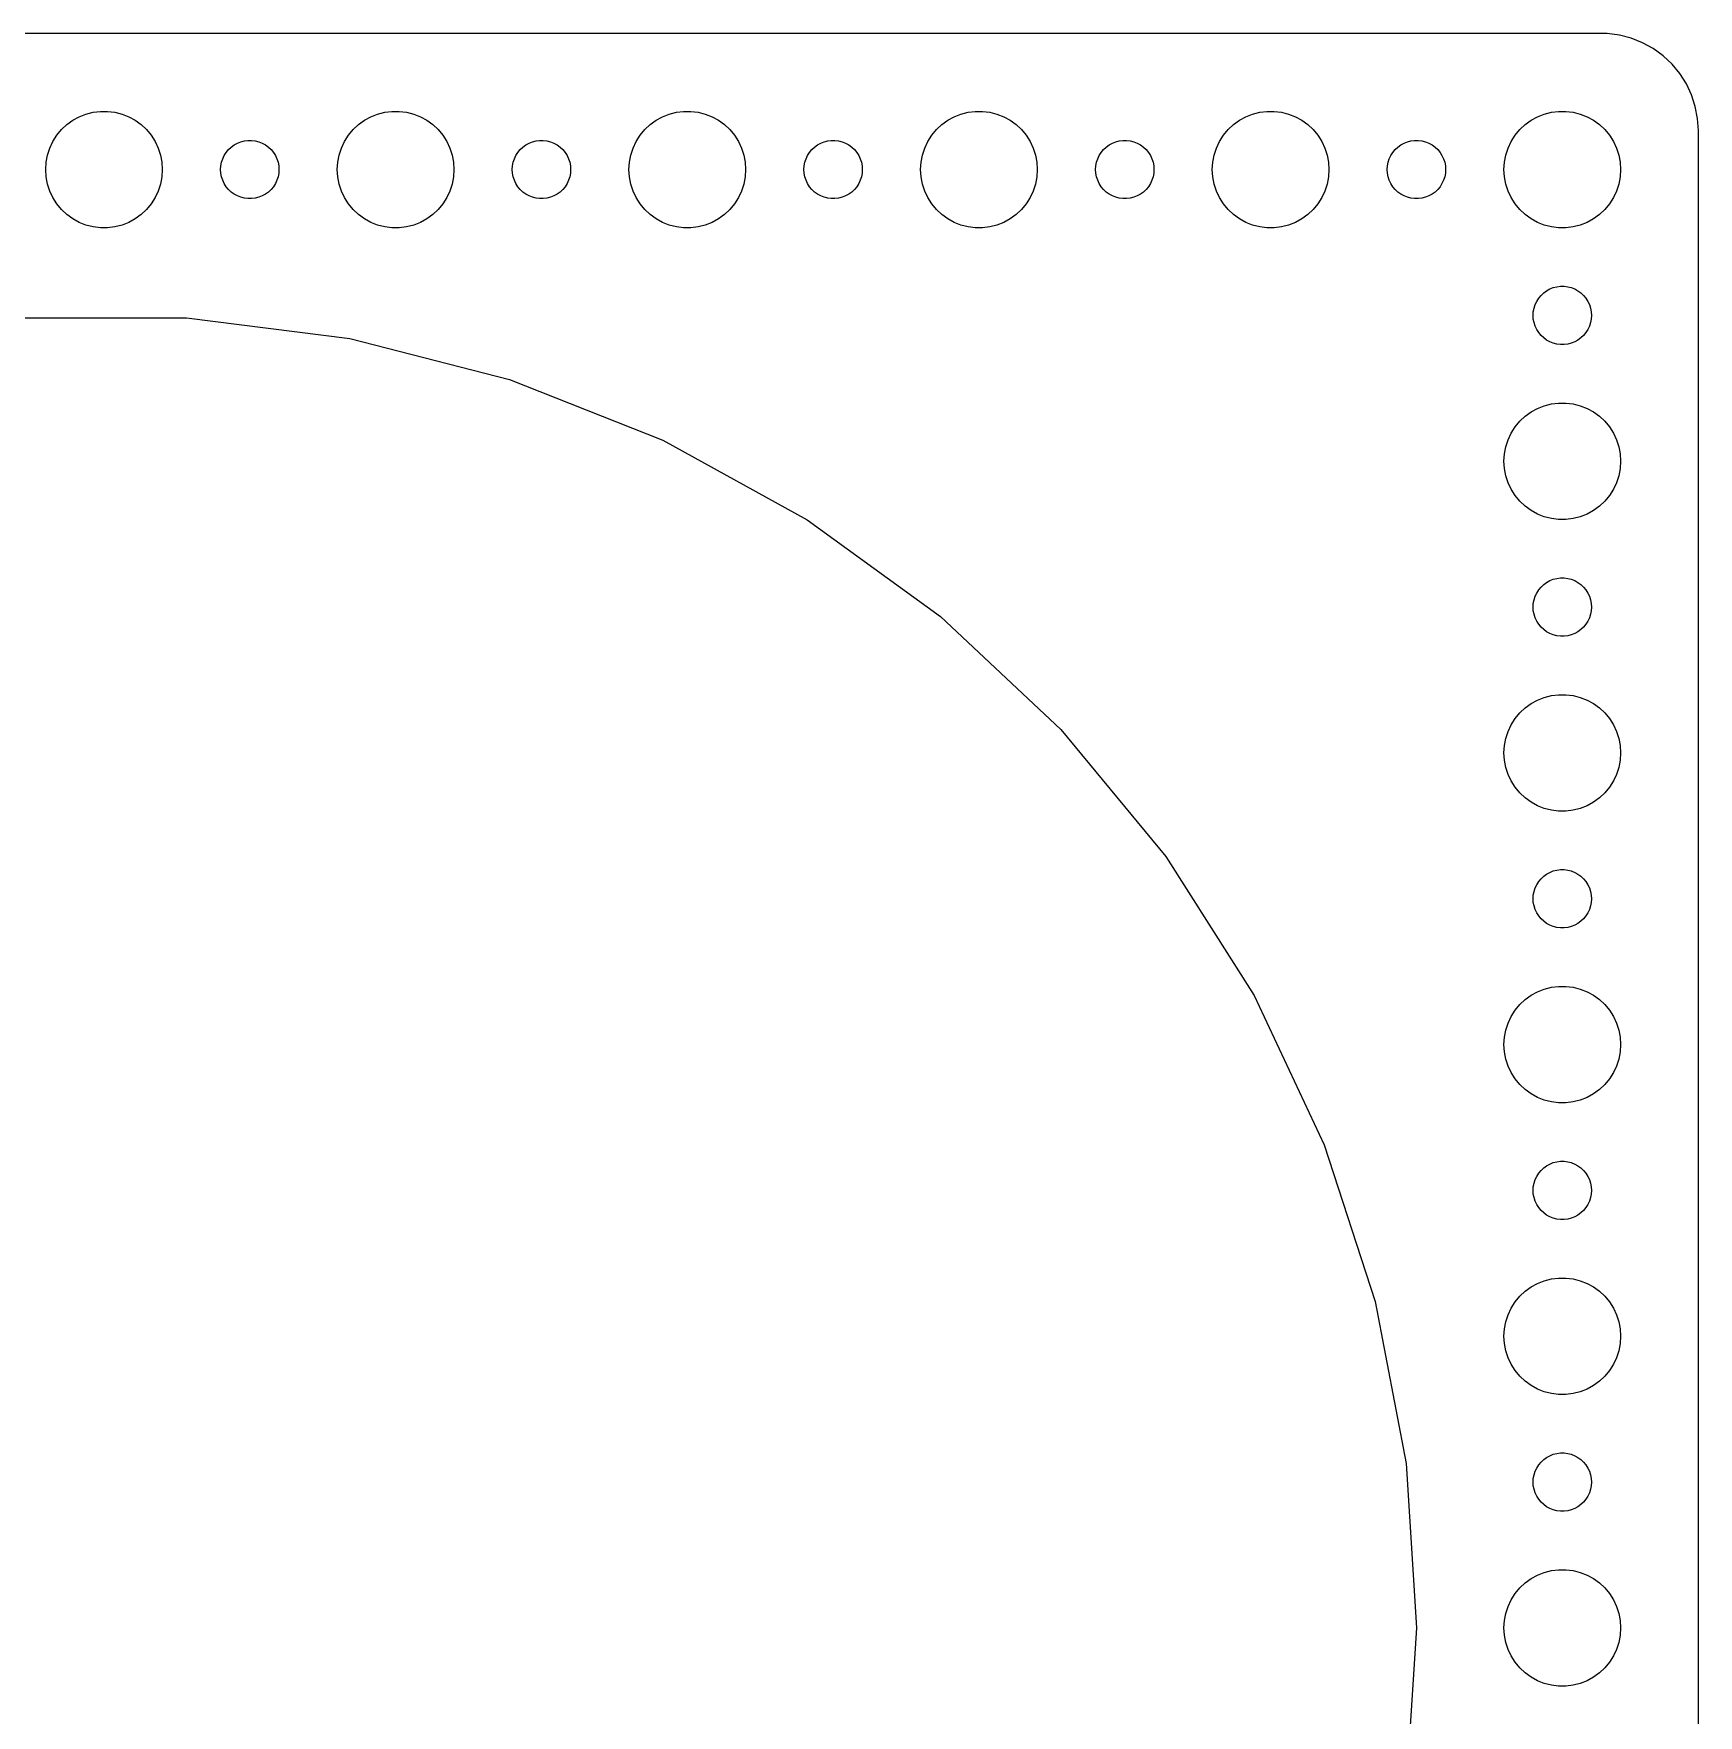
# Model space of a CAD drawing. Header units: metres. Extents: x -82 to 82, y -82 to 82.
# Drawn here: x -3.6 to 82, y -4.5 to 82 of the extents above; entities that cross this region are included whole.
import ezdxf

# ---------------------------------------------------------------- set-up
doc = ezdxf.new("R2010")
doc.units = ezdxf.units.M

msp = doc.modelspace()

# ---------------------------------------------------------------- linework, layer by layer
for p, q in [((77.3139, 81.9901), (-77.3139, 81.9901)), ((77.9369, 81.9114), (77.3139, 81.9901)), ((78.5451, 81.7553), (77.9369, 81.9114)), ((79.1289, 81.5241), (78.5451, 81.7553)), ((79.6791, 81.2216), (79.1289, 81.5241)), ((80.1871, 80.8526), (79.6791, 81.2216)), ((80.6448, 80.4227), (80.1871, 80.8526)), ((81.0451, 79.9389), (80.6448, 80.4227)), ((81.3815, 79.4088), (81.0451, 79.9389)), ((81.6489, 78.8406), (81.3815, 79.4088)), ((81.8429, 78.2434), (81.6489, 78.8406)), ((-1.27733, 77.7145), (-0.92705, 77.8532)), ((-0.92705, 77.8532), (-0.56213, 77.9469)), ((-0.56213, 77.9469), (-0.18837, 77.9941)), ((-0.18837, 77.9941), (0.18837, 77.9941)), ((0.18837, 77.9941), (0.56213, 77.9469)), ((0.56213, 77.9469), (0.92705, 77.8532)), ((0.92705, 77.8532), (1.27733, 77.7145)), ((13.7227, 77.7145), (14.0729, 77.8532)), ((14.0729, 77.8532), (14.4379, 77.9469)), ((14.4379, 77.9469), (14.8116, 77.9941)), ((14.8116, 77.9941), (15.1884, 77.9941)), ((15.1884, 77.9941), (15.5621, 77.9469)), ((15.5621, 77.9469), (15.927, 77.8532)), ((15.927, 77.8532), (16.2773, 77.7145)), ((28.7227, 77.7145), (29.0729, 77.8532)), ((29.0729, 77.8532), (29.4379, 77.9469)), ((29.4379, 77.9469), (29.8116, 77.9941)), ((29.8116, 77.9941), (30.1884, 77.9941)), ((30.1884, 77.9941), (30.5621, 77.9469)), ((30.5621, 77.9469), (30.927, 77.8532)), ((30.927, 77.8532), (31.2773, 77.7145)), ((43.7227, 77.7145), (44.0729, 77.8532)), ((44.0729, 77.8532), (44.4379, 77.9469)), ((44.4379, 77.9469), (44.8116, 77.9941)), ((44.8116, 77.9941), (45.1884, 77.9941)), ((45.1884, 77.9941), (45.5621, 77.9469)), ((45.5621, 77.9469), (45.927, 77.8532)), ((45.927, 77.8532), (46.2773, 77.7145)), ((58.7227, 77.7145), (59.0729, 77.8532)), ((59.0729, 77.8532), (59.4379, 77.9469)), ((59.4379, 77.9469), (59.8116, 77.9941)), ((59.8116, 77.9941), (60.1884, 77.9941)), ((60.1884, 77.9941), (60.5621, 77.9469)), ((60.5621, 77.9469), (60.927, 77.8532)), ((60.927, 77.8532), (61.2773, 77.7145)), ((73.7227, 77.7145), (74.073, 77.8532)), ((74.073, 77.8532), (74.4379, 77.9469)), ((74.4379, 77.9469), (74.8116, 77.9941)), ((74.8116, 77.9941), (75.1884, 77.9941)), ((75.1884, 77.9941), (75.5621, 77.9469)), ((75.5621, 77.9469), (75.927, 77.8532)), ((75.927, 77.8532), (76.2773, 77.7145)), ((81.9606, 77.6267), (81.8429, 78.2434)), ((-2.42705, 76.7634), (-2.1869, 77.0536)), ((-2.1869, 77.0536), (-1.91226, 77.3115)), ((-1.91226, 77.3115), (-1.60747, 77.533)), ((-1.60747, 77.533), (-1.27733, 77.7145)), ((1.27733, 77.7145), (1.60747, 77.533)), ((1.60747, 77.533), (1.91226, 77.3115)), ((1.91226, 77.3115), (2.1869, 77.0536)), ((2.1869, 77.0536), (2.42705, 76.7634)), ((12.5729, 76.7634), (12.8131, 77.0536)), ((12.8131, 77.0536), (13.0877, 77.3115)), ((13.0877, 77.3115), (13.3925, 77.533)), ((13.3925, 77.533), (13.7227, 77.7145)), ((16.2773, 77.7145), (16.6075, 77.533)), ((16.6075, 77.533), (16.9123, 77.3115)), ((16.9123, 77.3115), (17.1869, 77.0536)), ((17.1869, 77.0536), (17.427, 76.7634)), ((27.5729, 76.7634), (27.8131, 77.0536)), ((27.8131, 77.0536), (28.0877, 77.3115)), ((28.0877, 77.3115), (28.3925, 77.533)), ((28.3925, 77.533), (28.7227, 77.7145)), ((31.2773, 77.7145), (31.6075, 77.533)), ((31.6075, 77.533), (31.9123, 77.3115)), ((31.9123, 77.3115), (32.1869, 77.0536)), ((32.1869, 77.0536), (32.427, 76.7634)), ((42.5729, 76.7634), (42.8131, 77.0536)), ((42.8131, 77.0536), (43.0877, 77.3115)), ((43.0877, 77.3115), (43.3925, 77.533)), ((43.3925, 77.533), (43.7227, 77.7145)), ((46.2773, 77.7145), (46.6075, 77.533)), ((46.6075, 77.533), (46.9123, 77.3115)), ((46.9123, 77.3115), (47.1869, 77.0536)), ((47.1869, 77.0536), (47.427, 76.7634)), ((57.5729, 76.7634), (57.8131, 77.0536)), ((57.8131, 77.0536), (58.0877, 77.3115)), ((58.0877, 77.3115), (58.3925, 77.533)), ((58.3925, 77.533), (58.7227, 77.7145)), ((61.2773, 77.7145), (61.6075, 77.533)), ((61.6075, 77.533), (61.9123, 77.3115)), ((61.9123, 77.3115), (62.1869, 77.0536)), ((62.1869, 77.0536), (62.427, 76.7634)), ((72.573, 76.7634), (72.8131, 77.0536)), ((72.8131, 77.0536), (73.0877, 77.3115)), ((73.0877, 77.3115), (73.3925, 77.533)), ((73.3925, 77.533), (73.7227, 77.7145)), ((76.2773, 77.7145), (76.6075, 77.533)), ((76.6075, 77.533), (76.9123, 77.3115)), ((76.9123, 77.3115), (77.1869, 77.0536)), ((77.1869, 77.0536), (77.427, 76.7634)), ((82, 77), (81.9606, 77.6267)), ((82, -77), (82, 77)), ((-2.78932, 76.1044), (-2.62891, 76.4453)), ((-2.62891, 76.4453), (-2.42705, 76.7634)), ((2.42705, 76.7634), (2.62891, 76.4453)), ((2.62891, 76.4453), (2.78932, 76.1044)), ((6.40654, 76.0268), (6.54385, 76.1558)), ((6.54385, 76.1558), (6.69626, 76.2665)), ((6.69626, 76.2665), (6.86133, 76.3572)), ((6.86133, 76.3572), (7.03647, 76.4266)), ((7.03647, 76.4266), (7.21892, 76.4734)), ((7.21892, 76.4734), (7.40581, 76.497)), ((7.40581, 76.497), (7.59418, 76.497)), ((7.59418, 76.497), (7.78107, 76.4734)), ((7.78107, 76.4734), (7.96352, 76.4266)), ((7.96352, 76.4266), (8.13866, 76.3572)), ((8.13866, 76.3572), (8.30373, 76.2665)), ((8.30373, 76.2665), (8.45613, 76.1558)), ((8.45613, 76.1558), (8.59344, 76.0268)), ((12.2107, 76.1044), (12.3711, 76.4453)), ((12.3711, 76.4453), (12.5729, 76.7634)), ((17.427, 76.7634), (17.6289, 76.4453)), ((17.6289, 76.4453), (17.7893, 76.1044)), ((21.4065, 76.0268), (21.5439, 76.1558)), ((21.5439, 76.1558), (21.6963, 76.2665)), ((21.6963, 76.2665), (21.8613, 76.3572)), ((21.8613, 76.3572), (22.0365, 76.4266)), ((22.0365, 76.4266), (22.2189, 76.4734)), ((22.2189, 76.4734), (22.4058, 76.497)), ((22.4058, 76.497), (22.5942, 76.497)), ((22.5942, 76.497), (22.7811, 76.4734)), ((22.7811, 76.4734), (22.9635, 76.4266)), ((22.9635, 76.4266), (23.1387, 76.3572)), ((23.1387, 76.3572), (23.3037, 76.2665)), ((23.3037, 76.2665), (23.4561, 76.1558)), ((23.4561, 76.1558), (23.5934, 76.0268)), ((27.2107, 76.1044), (27.3711, 76.4453)), ((27.3711, 76.4453), (27.5729, 76.7634)), ((32.427, 76.7634), (32.6289, 76.4453)), ((32.6289, 76.4453), (32.7893, 76.1044)), ((36.4065, 76.0268), (36.5439, 76.1558)), ((36.5439, 76.1558), (36.6963, 76.2665)), ((36.6963, 76.2665), (36.8613, 76.3572)), ((36.8613, 76.3572), (37.0365, 76.4266)), ((37.0365, 76.4266), (37.2189, 76.4734)), ((37.2189, 76.4734), (37.4058, 76.497)), ((37.4058, 76.497), (37.5942, 76.497)), ((37.5942, 76.497), (37.7811, 76.4734)), ((37.7811, 76.4734), (37.9635, 76.4266)), ((37.9635, 76.4266), (38.1387, 76.3572)), ((38.1387, 76.3572), (38.3037, 76.2665)), ((38.3037, 76.2665), (38.4561, 76.1558)), ((38.4561, 76.1558), (38.5934, 76.0268)), ((42.2107, 76.1044), (42.3711, 76.4453)), ((42.3711, 76.4453), (42.5729, 76.7634)), ((47.427, 76.7634), (47.6289, 76.4453)), ((47.6289, 76.4453), (47.7893, 76.1044)), ((51.4065, 76.0268), (51.5439, 76.1558)), ((51.5439, 76.1558), (51.6963, 76.2665)), ((51.6963, 76.2665), (51.8613, 76.3572)), ((51.8613, 76.3572), (52.0365, 76.4266)), ((52.0365, 76.4266), (52.2189, 76.4734)), ((52.2189, 76.4734), (52.4058, 76.497)), ((52.4058, 76.497), (52.5942, 76.497)), ((52.5942, 76.497), (52.7811, 76.4734)), ((52.7811, 76.4734), (52.9635, 76.4266)), ((52.9635, 76.4266), (53.1387, 76.3572)), ((53.1387, 76.3572), (53.3037, 76.2665)), ((53.3037, 76.2665), (53.4561, 76.1558)), ((53.4561, 76.1558), (53.5934, 76.0268)), ((57.2107, 76.1044), (57.3711, 76.4453)), ((57.3711, 76.4453), (57.5729, 76.7634)), ((62.427, 76.7634), (62.6289, 76.4453)), ((62.6289, 76.4453), (62.7893, 76.1044)), ((66.4065, 76.0268), (66.5439, 76.1558)), ((66.5439, 76.1558), (66.6963, 76.2665)), ((66.6963, 76.2665), (66.8613, 76.3572)), ((66.8613, 76.3572), (67.0365, 76.4266)), ((67.0365, 76.4266), (67.2189, 76.4734)), ((67.2189, 76.4734), (67.4058, 76.497)), ((67.4058, 76.497), (67.5942, 76.497)), ((67.5942, 76.497), (67.7811, 76.4734)), ((67.7811, 76.4734), (67.9635, 76.4266)), ((67.9635, 76.4266), (68.1387, 76.3572)), ((68.1387, 76.3572), (68.3037, 76.2665)), ((68.3037, 76.2665), (68.4561, 76.1558)), ((68.4561, 76.1558), (68.5934, 76.0268)), ((72.2107, 76.1044), (72.3711, 76.4453)), ((72.3711, 76.4453), (72.573, 76.7634)), ((77.427, 76.7634), (77.6289, 76.4453)), ((77.6289, 76.4453), (77.7893, 76.1044)), ((-3, 75), (-2.97633, 75.376)), ((-2.97633, 75.376), (-2.90575, 75.7461)), ((-2.90575, 75.7461), (-2.78932, 76.1044)), ((2.78932, 76.1044), (2.90575, 75.7461)), ((2.90575, 75.7461), (2.97633, 75.376)), ((2.97633, 75.376), (3, 75)), ((6.01183, 75.188), (6.04712, 75.373)), ((6.04712, 75.373), (6.10533, 75.5522)), ((6.10533, 75.5522), (6.18553, 75.7226)), ((6.18553, 75.7226), (6.28647, 75.8817)), ((6.28647, 75.8817), (6.40654, 76.0268)), ((8.59344, 76.0268), (8.71352, 75.8817)), ((8.71352, 75.8817), (8.81445, 75.7226)), ((8.81445, 75.7226), (8.89465, 75.5522)), ((8.89465, 75.5522), (8.95287, 75.373)), ((8.95287, 75.373), (8.98816, 75.188)), ((12, 75), (12.0237, 75.376)), ((12.0237, 75.376), (12.0942, 75.7461)), ((12.0942, 75.7461), (12.2107, 76.1044)), ((17.7893, 76.1044), (17.9057, 75.7461)), ((17.9057, 75.7461), (17.9763, 75.376)), ((17.9763, 75.376), (18, 75)), ((21.0118, 75.188), (21.0471, 75.373)), ((21.0471, 75.373), (21.1053, 75.5522)), ((21.1053, 75.5522), (21.1855, 75.7226)), ((21.1855, 75.7226), (21.2865, 75.8817)), ((21.2865, 75.8817), (21.4065, 76.0268)), ((23.5934, 76.0268), (23.7135, 75.8817)), ((23.7135, 75.8817), (23.8145, 75.7226)), ((23.8145, 75.7226), (23.8947, 75.5522)), ((23.8947, 75.5522), (23.9529, 75.373)), ((23.9529, 75.373), (23.9882, 75.188)), ((27, 75), (27.0237, 75.376)), ((27.0237, 75.376), (27.0942, 75.7461)), ((27.0942, 75.7461), (27.2107, 76.1044)), ((32.7893, 76.1044), (32.9057, 75.7461)), ((32.9057, 75.7461), (32.9763, 75.376)), ((32.9763, 75.376), (33, 75)), ((36.0118, 75.188), (36.0471, 75.373)), ((36.0471, 75.373), (36.1053, 75.5522)), ((36.1053, 75.5522), (36.1855, 75.7226)), ((36.1855, 75.7226), (36.2865, 75.8817)), ((36.2865, 75.8817), (36.4065, 76.0268)), ((38.5934, 76.0268), (38.7135, 75.8817)), ((38.7135, 75.8817), (38.8145, 75.7226)), ((38.8145, 75.7226), (38.8947, 75.5522)), ((38.8947, 75.5522), (38.9529, 75.373)), ((38.9529, 75.373), (38.9882, 75.188)), ((42, 75), (42.0237, 75.376)), ((42.0237, 75.376), (42.0942, 75.7461)), ((42.0942, 75.7461), (42.2107, 76.1044)), ((47.7893, 76.1044), (47.9057, 75.7461)), ((47.9057, 75.7461), (47.9763, 75.376)), ((47.9763, 75.376), (48, 75)), ((51.0118, 75.188), (51.0471, 75.373)), ((51.0471, 75.373), (51.1053, 75.5522)), ((51.1053, 75.5522), (51.1855, 75.7226)), ((51.1855, 75.7226), (51.2865, 75.8817)), ((51.2865, 75.8817), (51.4065, 76.0268)), ((53.5934, 76.0268), (53.7135, 75.8817)), ((53.7135, 75.8817), (53.8145, 75.7226)), ((53.8145, 75.7226), (53.8947, 75.5522)), ((53.8947, 75.5522), (53.9529, 75.373)), ((53.9529, 75.373), (53.9882, 75.188)), ((57, 75), (57.0237, 75.376)), ((57.0237, 75.376), (57.0942, 75.7461)), ((57.0942, 75.7461), (57.2107, 76.1044)), ((62.7893, 76.1044), (62.9057, 75.7461)), ((62.9057, 75.7461), (62.9763, 75.376)), ((62.9763, 75.376), (63, 75)), ((66.0118, 75.188), (66.0471, 75.373)), ((66.0471, 75.373), (66.1053, 75.5522)), ((66.1053, 75.5522), (66.1855, 75.7226)), ((66.1855, 75.7226), (66.2865, 75.8817)), ((66.2865, 75.8817), (66.4065, 76.0268)), ((68.5934, 76.0268), (68.7135, 75.8817)), ((68.7135, 75.8817), (68.8145, 75.7226)), ((68.8145, 75.7226), (68.8947, 75.5522)), ((68.8947, 75.5522), (68.9529, 75.373)), ((68.9529, 75.373), (68.9882, 75.188)), ((72, 75), (72.0237, 75.376)), ((72.0237, 75.376), (72.0943, 75.7461)), ((72.0943, 75.7461), (72.2107, 76.1044)), ((77.7893, 76.1044), (77.9057, 75.7461)), ((77.9057, 75.7461), (77.9763, 75.376)), ((77.9763, 75.376), (78, 75)), ((-2.97633, 74.624), (-3, 75)), ((-2.90575, 74.2539), (-2.97633, 74.624)), ((2.97633, 74.624), (2.90575, 74.2539)), ((3, 75), (2.97633, 74.624)), ((6, 75), (6.01183, 75.188)), ((6.01183, 74.812), (6, 75)), ((6.04712, 74.627), (6.01183, 74.812)), ((6.10533, 74.4478), (6.04712, 74.627)), ((6.18553, 74.2774), (6.10533, 74.4478)), ((8.89465, 74.4478), (8.81445, 74.2774)), ((8.95287, 74.627), (8.89465, 74.4478)), ((8.98816, 74.812), (8.95287, 74.627)), ((8.98816, 75.188), (9, 75)), ((9, 75), (8.98816, 74.812)), ((12.0237, 74.624), (12, 75)), ((12.0942, 74.2539), (12.0237, 74.624)), ((17.9763, 74.624), (17.9057, 74.2539)), ((18, 75), (17.9763, 74.624)), ((21, 75), (21.0118, 75.188)), ((21.0118, 74.812), (21, 75)), ((21.0471, 74.627), (21.0118, 74.812)), ((21.1053, 74.4478), (21.0471, 74.627)), ((21.1855, 74.2774), (21.1053, 74.4478)), ((23.8947, 74.4478), (23.8145, 74.2774)), ((23.9529, 74.627), (23.8947, 74.4478)), ((23.9882, 74.812), (23.9529, 74.627)), ((23.9882, 75.188), (24, 75)), ((24, 75), (23.9882, 74.812)), ((27.0237, 74.624), (27, 75)), ((27.0942, 74.2539), (27.0237, 74.624)), ((32.9763, 74.624), (32.9057, 74.2539)), ((33, 75), (32.9763, 74.624)), ((36, 75), (36.0118, 75.188)), ((36.0118, 74.812), (36, 75)), ((36.0471, 74.627), (36.0118, 74.812)), ((36.1053, 74.4478), (36.0471, 74.627)), ((36.1855, 74.2774), (36.1053, 74.4478)), ((38.8947, 74.4478), (38.8145, 74.2774)), ((38.9529, 74.627), (38.8947, 74.4478)), ((38.9882, 74.812), (38.9529, 74.627)), ((38.9882, 75.188), (39, 75)), ((39, 75), (38.9882, 74.812)), ((42.0237, 74.624), (42, 75)), ((42.0942, 74.2539), (42.0237, 74.624)), ((47.9763, 74.624), (47.9057, 74.2539)), ((48, 75), (47.9763, 74.624)), ((51, 75), (51.0118, 75.188)), ((51.0118, 74.812), (51, 75)), ((51.0471, 74.627), (51.0118, 74.812)), ((51.1053, 74.4478), (51.0471, 74.627)), ((51.1855, 74.2774), (51.1053, 74.4478)), ((53.8947, 74.4478), (53.8145, 74.2774)), ((53.9529, 74.627), (53.8947, 74.4478)), ((53.9882, 74.812), (53.9529, 74.627)), ((53.9882, 75.188), (54, 75)), ((54, 75), (53.9882, 74.812)), ((57.0237, 74.624), (57, 75)), ((57.0942, 74.2539), (57.0237, 74.624)), ((62.9763, 74.624), (62.9057, 74.2539)), ((63, 75), (62.9763, 74.624)), ((66, 75), (66.0118, 75.188)), ((66.0118, 74.812), (66, 75)), ((66.0471, 74.627), (66.0118, 74.812)), ((66.1053, 74.4478), (66.0471, 74.627)), ((66.1855, 74.2774), (66.1053, 74.4478)), ((68.8947, 74.4478), (68.8145, 74.2774)), ((68.9529, 74.627), (68.8947, 74.4478)), ((68.9882, 74.812), (68.9529, 74.627)), ((68.9882, 75.188), (69, 75)), ((69, 75), (68.9882, 74.812)), ((72.0237, 74.624), (72, 75)), ((72.0943, 74.2539), (72.0237, 74.624)), ((77.9763, 74.624), (77.9057, 74.2539)), ((78, 75), (77.9763, 74.624)), ((-2.78932, 73.8956), (-2.90575, 74.2539)), ((-2.62891, 73.5547), (-2.78932, 73.8956)), ((-2.42705, 73.2366), (-2.62891, 73.5547)), ((2.62891, 73.5547), (2.42705, 73.2366)), ((2.78932, 73.8956), (2.62891, 73.5547)), ((2.90575, 74.2539), (2.78932, 73.8956)), ((6.28647, 74.1183), (6.18553, 74.2774)), ((6.40654, 73.9732), (6.28647, 74.1183)), ((6.54385, 73.8442), (6.40654, 73.9732)), ((6.69626, 73.7335), (6.54385, 73.8442)), ((6.86133, 73.6428), (6.69626, 73.7335)), ((7.03647, 73.5734), (6.86133, 73.6428)), ((7.21892, 73.5266), (7.03647, 73.5734)), ((7.40581, 73.503), (7.21892, 73.5266)), ((7.78107, 73.5266), (7.59418, 73.503)), ((7.96352, 73.5734), (7.78107, 73.5266)), ((8.13866, 73.6428), (7.96352, 73.5734)), ((8.30373, 73.7335), (8.13866, 73.6428)), ((8.45613, 73.8442), (8.30373, 73.7335)), ((8.59344, 73.9732), (8.45613, 73.8442)), ((8.71352, 74.1183), (8.59344, 73.9732)), ((8.81445, 74.2774), (8.71352, 74.1183)), ((12.2107, 73.8956), (12.0942, 74.2539)), ((12.3711, 73.5547), (12.2107, 73.8956)), ((12.5729, 73.2366), (12.3711, 73.5547)), ((17.6289, 73.5547), (17.427, 73.2366)), ((17.7893, 73.8956), (17.6289, 73.5547)), ((17.9057, 74.2539), (17.7893, 73.8956)), ((21.2865, 74.1183), (21.1855, 74.2774)), ((21.4065, 73.9732), (21.2865, 74.1183)), ((21.5439, 73.8442), (21.4065, 73.9732)), ((21.6963, 73.7335), (21.5439, 73.8442)), ((21.8613, 73.6428), (21.6963, 73.7335)), ((22.0365, 73.5734), (21.8613, 73.6428)), ((22.2189, 73.5266), (22.0365, 73.5734)), ((22.4058, 73.503), (22.2189, 73.5266)), ((22.7811, 73.5266), (22.5942, 73.503)), ((22.9635, 73.5734), (22.7811, 73.5266)), ((23.1387, 73.6428), (22.9635, 73.5734)), ((23.3037, 73.7335), (23.1387, 73.6428)), ((23.4561, 73.8442), (23.3037, 73.7335)), ((23.5934, 73.9732), (23.4561, 73.8442)), ((23.7135, 74.1183), (23.5934, 73.9732)), ((23.8145, 74.2774), (23.7135, 74.1183)), ((27.2107, 73.8956), (27.0942, 74.2539)), ((27.3711, 73.5547), (27.2107, 73.8956)), ((27.5729, 73.2366), (27.3711, 73.5547)), ((32.6289, 73.5547), (32.427, 73.2366)), ((32.7893, 73.8956), (32.6289, 73.5547)), ((32.9057, 74.2539), (32.7893, 73.8956)), ((36.2865, 74.1183), (36.1855, 74.2774)), ((36.4065, 73.9732), (36.2865, 74.1183)), ((36.5439, 73.8442), (36.4065, 73.9732)), ((36.6963, 73.7335), (36.5439, 73.8442)), ((36.8613, 73.6428), (36.6963, 73.7335)), ((37.0365, 73.5734), (36.8613, 73.6428)), ((37.2189, 73.5266), (37.0365, 73.5734)), ((37.4058, 73.503), (37.2189, 73.5266)), ((37.7811, 73.5266), (37.5942, 73.503)), ((37.9635, 73.5734), (37.7811, 73.5266)), ((38.1387, 73.6428), (37.9635, 73.5734)), ((38.3037, 73.7335), (38.1387, 73.6428)), ((38.4561, 73.8442), (38.3037, 73.7335)), ((38.5934, 73.9732), (38.4561, 73.8442)), ((38.7135, 74.1183), (38.5934, 73.9732)), ((38.8145, 74.2774), (38.7135, 74.1183)), ((42.2107, 73.8956), (42.0942, 74.2539)), ((42.3711, 73.5547), (42.2107, 73.8956)), ((42.5729, 73.2366), (42.3711, 73.5547)), ((47.6289, 73.5547), (47.427, 73.2366)), ((47.7893, 73.8956), (47.6289, 73.5547)), ((47.9057, 74.2539), (47.7893, 73.8956)), ((51.2865, 74.1183), (51.1855, 74.2774)), ((51.4065, 73.9732), (51.2865, 74.1183)), ((51.5439, 73.8442), (51.4065, 73.9732)), ((51.6963, 73.7335), (51.5439, 73.8442)), ((51.8613, 73.6428), (51.6963, 73.7335)), ((52.0365, 73.5734), (51.8613, 73.6428)), ((52.2189, 73.5266), (52.0365, 73.5734)), ((52.4058, 73.503), (52.2189, 73.5266)), ((52.7811, 73.5266), (52.5942, 73.503)), ((52.9635, 73.5734), (52.7811, 73.5266)), ((53.1387, 73.6428), (52.9635, 73.5734)), ((53.3037, 73.7335), (53.1387, 73.6428)), ((53.4561, 73.8442), (53.3037, 73.7335)), ((53.5934, 73.9732), (53.4561, 73.8442)), ((53.7135, 74.1183), (53.5934, 73.9732)), ((53.8145, 74.2774), (53.7135, 74.1183)), ((57.2107, 73.8956), (57.0942, 74.2539)), ((57.3711, 73.5547), (57.2107, 73.8956)), ((57.5729, 73.2366), (57.3711, 73.5547)), ((62.6289, 73.5547), (62.427, 73.2366)), ((62.7893, 73.8956), (62.6289, 73.5547)), ((62.9057, 74.2539), (62.7893, 73.8956)), ((66.2865, 74.1183), (66.1855, 74.2774)), ((66.4065, 73.9732), (66.2865, 74.1183)), ((66.5439, 73.8442), (66.4065, 73.9732)), ((66.6963, 73.7335), (66.5439, 73.8442)), ((66.8613, 73.6428), (66.6963, 73.7335)), ((67.0365, 73.5734), (66.8613, 73.6428)), ((67.2189, 73.5266), (67.0365, 73.5734)), ((67.4058, 73.503), (67.2189, 73.5266)), ((67.7811, 73.5266), (67.5942, 73.503)), ((67.9635, 73.5734), (67.7811, 73.5266)), ((68.1387, 73.6428), (67.9635, 73.5734)), ((68.3037, 73.7335), (68.1387, 73.6428)), ((68.4561, 73.8442), (68.3037, 73.7335)), ((68.5934, 73.9732), (68.4561, 73.8442)), ((68.7135, 74.1183), (68.5934, 73.9732)), ((68.8145, 74.2774), (68.7135, 74.1183)), ((72.2107, 73.8956), (72.0943, 74.2539)), ((72.3711, 73.5547), (72.2107, 73.8956)), ((72.573, 73.2366), (72.3711, 73.5547)), ((77.6289, 73.5547), (77.427, 73.2366)), ((77.7893, 73.8956), (77.6289, 73.5547)), ((77.9057, 74.2539), (77.7893, 73.8956)), ((-2.1869, 72.9464), (-2.42705, 73.2366)), ((-1.91226, 72.6885), (-2.1869, 72.9464)), ((-1.60747, 72.467), (-1.91226, 72.6885)), ((1.91226, 72.6885), (1.60747, 72.467)), ((2.1869, 72.9464), (1.91226, 72.6885)), ((2.42705, 73.2366), (2.1869, 72.9464)), ((7.59418, 73.503), (7.40581, 73.503)), ((12.8131, 72.9464), (12.5729, 73.2366)), ((13.0877, 72.6885), (12.8131, 72.9464)), ((13.3925, 72.467), (13.0877, 72.6885)), ((16.9123, 72.6885), (16.6075, 72.467)), ((17.1869, 72.9464), (16.9123, 72.6885)), ((17.427, 73.2366), (17.1869, 72.9464)), ((22.5942, 73.503), (22.4058, 73.503)), ((27.8131, 72.9464), (27.5729, 73.2366)), ((28.0877, 72.6885), (27.8131, 72.9464)), ((28.3925, 72.467), (28.0877, 72.6885)), ((31.9123, 72.6885), (31.6075, 72.467)), ((32.1869, 72.9464), (31.9123, 72.6885)), ((32.427, 73.2366), (32.1869, 72.9464)), ((37.5942, 73.503), (37.4058, 73.503)), ((42.8131, 72.9464), (42.5729, 73.2366)), ((43.0877, 72.6885), (42.8131, 72.9464)), ((43.3925, 72.467), (43.0877, 72.6885)), ((46.9123, 72.6885), (46.6075, 72.467)), ((47.1869, 72.9464), (46.9123, 72.6885)), ((47.427, 73.2366), (47.1869, 72.9464)), ((52.5942, 73.503), (52.4058, 73.503)), ((57.8131, 72.9464), (57.5729, 73.2366)), ((58.0877, 72.6885), (57.8131, 72.9464)), ((58.3925, 72.467), (58.0877, 72.6885)), ((61.9123, 72.6885), (61.6075, 72.467)), ((62.1869, 72.9464), (61.9123, 72.6885)), ((62.427, 73.2366), (62.1869, 72.9464)), ((67.5942, 73.503), (67.4058, 73.503)), ((72.8131, 72.9464), (72.573, 73.2366)), ((73.0877, 72.6885), (72.8131, 72.9464)), ((73.3925, 72.467), (73.0877, 72.6885)), ((76.9123, 72.6885), (76.6075, 72.467)), ((77.1869, 72.9464), (76.9123, 72.6885)), ((77.427, 73.2366), (77.1869, 72.9464)), ((-1.27733, 72.2855), (-1.60747, 72.467)), ((-0.92705, 72.1468), (-1.27733, 72.2855)), ((-0.56213, 72.0531), (-0.92705, 72.1468)), ((-0.18837, 72.0059), (-0.56213, 72.0531)), ((0.18837, 72.0059), (-0.18837, 72.0059)), ((0.56213, 72.0531), (0.18837, 72.0059)), ((0.92705, 72.1468), (0.56213, 72.0531)), ((1.27733, 72.2855), (0.92705, 72.1468)), ((1.60747, 72.467), (1.27733, 72.2855)), ((13.7227, 72.2855), (13.3925, 72.467)), ((14.0729, 72.1468), (13.7227, 72.2855)), ((14.4379, 72.0531), (14.0729, 72.1468)), ((14.8116, 72.0059), (14.4379, 72.0531)), ((15.1884, 72.0059), (14.8116, 72.0059)), ((15.5621, 72.0531), (15.1884, 72.0059)), ((15.927, 72.1468), (15.5621, 72.0531)), ((16.2773, 72.2855), (15.927, 72.1468)), ((16.6075, 72.467), (16.2773, 72.2855)), ((28.7227, 72.2855), (28.3925, 72.467)), ((29.0729, 72.1468), (28.7227, 72.2855)), ((29.4379, 72.0531), (29.0729, 72.1468)), ((29.8116, 72.0059), (29.4379, 72.0531)), ((30.1884, 72.0059), (29.8116, 72.0059)), ((30.5621, 72.0531), (30.1884, 72.0059)), ((30.927, 72.1468), (30.5621, 72.0531)), ((31.2773, 72.2855), (30.927, 72.1468)), ((31.6075, 72.467), (31.2773, 72.2855)), ((43.7227, 72.2855), (43.3925, 72.467)), ((44.0729, 72.1468), (43.7227, 72.2855)), ((44.4379, 72.0531), (44.0729, 72.1468)), ((44.8116, 72.0059), (44.4379, 72.0531)), ((45.1884, 72.0059), (44.8116, 72.0059)), ((45.5621, 72.0531), (45.1884, 72.0059)), ((45.927, 72.1468), (45.5621, 72.0531)), ((46.2773, 72.2855), (45.927, 72.1468)), ((46.6075, 72.467), (46.2773, 72.2855)), ((58.7227, 72.2855), (58.3925, 72.467)), ((59.0729, 72.1468), (58.7227, 72.2855)), ((59.4379, 72.0531), (59.0729, 72.1468)), ((59.8116, 72.0059), (59.4379, 72.0531)), ((60.1884, 72.0059), (59.8116, 72.0059)), ((60.5621, 72.0531), (60.1884, 72.0059)), ((60.927, 72.1468), (60.5621, 72.0531)), ((61.2773, 72.2855), (60.927, 72.1468)), ((61.6075, 72.467), (61.2773, 72.2855)), ((73.7227, 72.2855), (73.3925, 72.467)), ((74.073, 72.1468), (73.7227, 72.2855)), ((74.4379, 72.0531), (74.073, 72.1468)), ((74.8116, 72.0059), (74.4379, 72.0531)), ((75.1884, 72.0059), (74.8116, 72.0059)), ((75.5621, 72.0531), (75.1884, 72.0059)), ((75.927, 72.1468), (75.5621, 72.0531)), ((76.2773, 72.2855), (75.927, 72.1468)), ((76.6075, 72.467), (76.2773, 72.2855)), ((73.6855, 68.2226), (73.7865, 68.3817)), ((73.7865, 68.3817), (73.9065, 68.5268)), ((73.9065, 68.5268), (74.0439, 68.6558)), ((74.0439, 68.6558), (74.1963, 68.7665)), ((74.1963, 68.7665), (74.3613, 68.8572)), ((74.3613, 68.8572), (74.5365, 68.9266)), ((74.5365, 68.9266), (74.7189, 68.9734)), ((74.7189, 68.9734), (74.9058, 68.997)), ((74.9058, 68.997), (75.0942, 68.997)), ((75.0942, 68.997), (75.2811, 68.9734)), ((75.2811, 68.9734), (75.4635, 68.9266)), ((75.4635, 68.9266), (75.6387, 68.8572)), ((75.6387, 68.8572), (75.8037, 68.7665)), ((75.8037, 68.7665), (75.9561, 68.6558)), ((75.9561, 68.6558), (76.0934, 68.5268)), ((76.0934, 68.5268), (76.2135, 68.3817)), ((76.2135, 68.3817), (76.3145, 68.2226)), ((73.5, 67.5), (73.5118, 67.688)), ((73.5118, 67.312), (73.5, 67.5)), ((73.5118, 67.688), (73.5471, 67.873)), ((73.5471, 67.873), (73.6053, 68.0522)), ((73.6053, 68.0522), (73.6855, 68.2226)), ((76.3145, 68.2226), (76.3947, 68.0522)), ((76.3947, 68.0522), (76.4529, 67.873)), ((76.4529, 67.873), (76.4882, 67.688)), ((76.4882, 67.688), (76.5, 67.5)), ((76.5, 67.5), (76.4882, 67.312)), ((-4.23836, 67.3668), (4.23836, 67.3668)), ((4.23836, 67.3668), (12.6482, 66.3044)), ((73.5471, 67.127), (73.5118, 67.312)), ((73.6053, 66.9478), (73.5471, 67.127)), ((73.6855, 66.7774), (73.6053, 66.9478)), ((73.7865, 66.6183), (73.6855, 66.7774)), ((73.9065, 66.4732), (73.7865, 66.6183)), ((76.2135, 66.6183), (76.0934, 66.4732)), ((76.3145, 66.7774), (76.2135, 66.6183)), ((76.3947, 66.9478), (76.3145, 66.7774)), ((76.4529, 67.127), (76.3947, 66.9478)), ((76.4882, 67.312), (76.4529, 67.127)), ((12.6482, 66.3044), (20.8586, 64.1963)), ((74.0439, 66.3442), (73.9065, 66.4732)), ((74.1963, 66.2335), (74.0439, 66.3442)), ((74.3613, 66.1428), (74.1963, 66.2335)), ((74.5365, 66.0734), (74.3613, 66.1428)), ((74.7189, 66.0266), (74.5365, 66.0734)), ((74.9058, 66.003), (74.7189, 66.0266)), ((75.0942, 66.003), (74.9058, 66.003)), ((75.2811, 66.0266), (75.0942, 66.003)), ((75.4635, 66.0734), (75.2811, 66.0266)), ((75.6387, 66.1428), (75.4635, 66.0734)), ((75.8037, 66.2335), (75.6387, 66.1428)), ((75.9561, 66.3442), (75.8037, 66.2335)), ((76.0934, 66.4732), (75.9561, 66.3442)), ((20.8586, 64.1963), (28.7401, 61.0758)), ((72.8131, 62.0536), (73.0877, 62.3115)), ((73.0877, 62.3115), (73.3925, 62.533)), ((73.3925, 62.533), (73.7227, 62.7145)), ((73.7227, 62.7145), (74.073, 62.8532)), ((74.073, 62.8532), (74.4379, 62.9469)), ((74.4379, 62.9469), (74.8116, 62.9941)), ((74.8116, 62.9941), (75.1884, 62.9941)), ((75.1884, 62.9941), (75.5621, 62.9469)), ((75.5621, 62.9469), (75.927, 62.8532)), ((75.927, 62.8532), (76.2773, 62.7145)), ((76.2773, 62.7145), (76.6075, 62.533)), ((76.6075, 62.533), (76.9123, 62.3115)), ((76.9123, 62.3115), (77.1869, 62.0536)), ((72.2107, 61.1044), (72.3711, 61.4453)), ((72.3711, 61.4453), (72.573, 61.7634)), ((72.573, 61.7634), (72.8131, 62.0536)), ((77.1869, 62.0536), (77.427, 61.7634)), ((77.427, 61.7634), (77.6289, 61.4453)), ((77.6289, 61.4453), (77.7893, 61.1044)), ((28.7401, 61.0758), (36.1683, 56.9921)), ((72.0237, 60.376), (72.0943, 60.7461)), ((72.0943, 60.7461), (72.2107, 61.1044)), ((77.7893, 61.1044), (77.9057, 60.7461)), ((77.9057, 60.7461), (77.9763, 60.376)), ((72, 60), (72.0237, 60.376)), ((72.0237, 59.624), (72, 60)), ((77.9763, 60.376), (78, 60)), ((78, 60), (77.9763, 59.624)), ((72.0943, 59.2539), (72.0237, 59.624)), ((72.2107, 58.8956), (72.0943, 59.2539)), ((72.3711, 58.5547), (72.2107, 58.8956)), ((77.7893, 58.8956), (77.6289, 58.5547)), ((77.9057, 59.2539), (77.7893, 58.8956)), ((77.9763, 59.624), (77.9057, 59.2539)), ((72.573, 58.2366), (72.3711, 58.5547)), ((72.8131, 57.9464), (72.573, 58.2366)), ((77.427, 58.2366), (77.1869, 57.9464)), ((77.6289, 58.5547), (77.427, 58.2366)), ((73.0877, 57.6885), (72.8131, 57.9464)), ((73.3925, 57.467), (73.0877, 57.6885)), ((73.7227, 57.2855), (73.3925, 57.467)), ((74.073, 57.1468), (73.7227, 57.2855)), ((74.4379, 57.0531), (74.073, 57.1468)), ((75.927, 57.1468), (75.5621, 57.0531)), ((76.2773, 57.2855), (75.927, 57.1468)), ((76.6075, 57.467), (76.2773, 57.2855)), ((76.9123, 57.6885), (76.6075, 57.467)), ((77.1869, 57.9464), (76.9123, 57.6885)), ((36.1683, 56.9921), (43.0261, 52.0096)), ((74.8116, 57.0059), (74.4379, 57.0531)), ((75.1884, 57.0059), (74.8116, 57.0059)), ((75.5621, 57.0531), (75.1884, 57.0059)), ((73.9065, 53.5268), (74.0439, 53.6558)), ((74.0439, 53.6558), (74.1963, 53.7665)), ((74.1963, 53.7665), (74.3613, 53.8572)), ((74.3613, 53.8572), (74.5365, 53.9266)), ((74.5365, 53.9266), (74.7189, 53.9734)), ((74.7189, 53.9734), (74.9058, 53.997)), ((74.9058, 53.997), (75.0942, 53.997)), ((75.0942, 53.997), (75.2811, 53.9734)), ((75.2811, 53.9734), (75.4635, 53.9266)), ((75.4635, 53.9266), (75.6387, 53.8572)), ((75.6387, 53.8572), (75.8037, 53.7665)), ((75.8037, 53.7665), (75.9561, 53.6558)), ((75.9561, 53.6558), (76.0934, 53.5268)), ((73.5118, 52.688), (73.5471, 52.873)), ((73.5471, 52.873), (73.6053, 53.0522)), ((73.6053, 53.0522), (73.6855, 53.2226)), ((73.6855, 53.2226), (73.7865, 53.3817)), ((73.7865, 53.3817), (73.9065, 53.5268)), ((76.0934, 53.5268), (76.2135, 53.3817)), ((76.2135, 53.3817), (76.3145, 53.2226)), ((76.3145, 53.2226), (76.3947, 53.0522)), ((76.3947, 53.0522), (76.4529, 52.873)), ((76.4529, 52.873), (76.4882, 52.688)), ((43.0261, 52.0096), (49.2054, 46.2069)), ((73.5, 52.5), (73.5118, 52.688)), ((73.5118, 52.312), (73.5, 52.5)), ((73.5471, 52.127), (73.5118, 52.312)), ((73.6053, 51.9478), (73.5471, 52.127)), ((73.6855, 51.7774), (73.6053, 51.9478)), ((76.3947, 51.9478), (76.3145, 51.7774)), ((76.4529, 52.127), (76.3947, 51.9478)), ((76.4882, 52.312), (76.4529, 52.127)), ((76.4882, 52.688), (76.5, 52.5)), ((76.5, 52.5), (76.4882, 52.312)), ((73.7865, 51.6183), (73.6855, 51.7774)), ((73.9065, 51.4732), (73.7865, 51.6183)), ((74.0439, 51.3442), (73.9065, 51.4732)), ((74.1963, 51.2335), (74.0439, 51.3442)), ((74.3613, 51.1428), (74.1963, 51.2335)), ((74.5365, 51.0734), (74.3613, 51.1428)), ((74.7189, 51.0266), (74.5365, 51.0734)), ((75.4635, 51.0734), (75.2811, 51.0266)), ((75.6387, 51.1428), (75.4635, 51.0734)), ((75.8037, 51.2335), (75.6387, 51.1428)), ((75.9561, 51.3442), (75.8037, 51.2335)), ((76.0934, 51.4732), (75.9561, 51.3442)), ((76.2135, 51.6183), (76.0934, 51.4732)), ((76.3145, 51.7774), (76.2135, 51.6183)), ((74.9058, 51.003), (74.7189, 51.0266)), ((75.0942, 51.003), (74.9058, 51.003)), ((75.2811, 51.0266), (75.0942, 51.003)), ((73.3925, 47.533), (73.7227, 47.7145)), ((73.7227, 47.7145), (74.073, 47.8532)), ((74.073, 47.8532), (74.4379, 47.9469)), ((74.4379, 47.9469), (74.8116, 47.9941)), ((74.8116, 47.9941), (75.1884, 47.9941)), ((75.1884, 47.9941), (75.5621, 47.9469)), ((75.5621, 47.9469), (75.927, 47.8532)), ((75.927, 47.8532), (76.2773, 47.7145)), ((76.2773, 47.7145), (76.6075, 47.533)), ((72.3711, 46.4453), (72.573, 46.7634)), ((72.573, 46.7634), (72.8131, 47.0536)), ((72.8131, 47.0536), (73.0877, 47.3115)), ((73.0877, 47.3115), (73.3925, 47.533)), ((76.6075, 47.533), (76.9123, 47.3115)), ((76.9123, 47.3115), (77.1869, 47.0536)), ((77.1869, 47.0536), (77.427, 46.7634)), ((77.427, 46.7634), (77.6289, 46.4453)), ((49.2054, 46.2069), (54.6086, 39.6755)), ((72.0943, 45.7461), (72.2107, 46.1044)), ((72.2107, 46.1044), (72.3711, 46.4453)), ((77.6289, 46.4453), (77.7893, 46.1044)), ((77.7893, 46.1044), (77.9057, 45.7461)), ((72, 45), (72.0237, 45.376)), ((72.0237, 44.624), (72, 45)), ((72.0237, 45.376), (72.0943, 45.7461)), ((77.9057, 45.7461), (77.9763, 45.376)), ((77.9763, 45.376), (78, 45)), ((78, 45), (77.9763, 44.624)), ((72.0943, 44.2539), (72.0237, 44.624)), ((72.2107, 43.8956), (72.0943, 44.2539)), ((77.9057, 44.2539), (77.7893, 43.8956)), ((77.9763, 44.624), (77.9057, 44.2539)), ((72.3711, 43.5547), (72.2107, 43.8956)), ((72.573, 43.2366), (72.3711, 43.5547)), ((77.6289, 43.5547), (77.427, 43.2366)), ((77.7893, 43.8956), (77.6289, 43.5547)), ((72.8131, 42.9464), (72.573, 43.2366)), ((73.0877, 42.6885), (72.8131, 42.9464)), ((73.3925, 42.467), (73.0877, 42.6885)), ((73.7227, 42.2855), (73.3925, 42.467)), ((76.6075, 42.467), (76.2773, 42.2855)), ((76.9123, 42.6885), (76.6075, 42.467)), ((77.1869, 42.9464), (76.9123, 42.6885)), ((77.427, 43.2366), (77.1869, 42.9464)), ((74.073, 42.1468), (73.7227, 42.2855)), ((74.4379, 42.0531), (74.073, 42.1468)), ((74.8116, 42.0059), (74.4379, 42.0531)), ((75.1884, 42.0059), (74.8116, 42.0059)), ((75.5621, 42.0531), (75.1884, 42.0059)), ((75.927, 42.1468), (75.5621, 42.0531)), ((76.2773, 42.2855), (75.927, 42.1468)), ((54.6086, 39.6755), (59.1507, 32.5184)), ((74.3613, 38.8572), (74.5365, 38.9266)), ((74.5365, 38.9266), (74.7189, 38.9734)), ((74.7189, 38.9734), (74.9058, 38.997)), ((74.9058, 38.997), (75.0942, 38.997)), ((75.0942, 38.997), (75.2811, 38.9734)), ((75.2811, 38.9734), (75.4635, 38.9266)), ((75.4635, 38.9266), (75.6387, 38.8572)), ((73.6053, 38.0522), (73.6855, 38.2226)), ((73.6855, 38.2226), (73.7865, 38.3817)), ((73.7865, 38.3817), (73.9065, 38.5268)), ((73.9065, 38.5268), (74.0439, 38.6558)), ((74.0439, 38.6558), (74.1963, 38.7665)), ((74.1963, 38.7665), (74.3613, 38.8572)), ((75.6387, 38.8572), (75.8037, 38.7665)), ((75.8037, 38.7665), (75.9561, 38.6558)), ((75.9561, 38.6558), (76.0934, 38.5268)), ((76.0934, 38.5268), (76.2135, 38.3817)), ((76.2135, 38.3817), (76.3145, 38.2226)), ((76.3145, 38.2226), (76.3947, 38.0522)), ((73.5, 37.5), (73.5118, 37.688)), ((73.5118, 37.312), (73.5, 37.5)), ((73.5118, 37.688), (73.5471, 37.873)), ((73.5471, 37.127), (73.5118, 37.312)), ((73.5471, 37.873), (73.6053, 38.0522)), ((76.3947, 38.0522), (76.4529, 37.873)), ((76.4529, 37.873), (76.4882, 37.688)), ((76.4882, 37.312), (76.4529, 37.127)), ((76.4882, 37.688), (76.5, 37.5)), ((76.5, 37.5), (76.4882, 37.312)), ((73.6053, 36.9478), (73.5471, 37.127)), ((73.6855, 36.7774), (73.6053, 36.9478)), ((73.7865, 36.6183), (73.6855, 36.7774)), ((73.9065, 36.4732), (73.7865, 36.6183)), ((74.0439, 36.3442), (73.9065, 36.4732)), ((74.1963, 36.2335), (74.0439, 36.3442)), ((75.9561, 36.3442), (75.8037, 36.2335)), ((76.0934, 36.4732), (75.9561, 36.3442)), ((76.2135, 36.6183), (76.0934, 36.4732)), ((76.3145, 36.7774), (76.2135, 36.6183)), ((76.3947, 36.9478), (76.3145, 36.7774)), ((76.4529, 37.127), (76.3947, 36.9478)), ((74.3613, 36.1428), (74.1963, 36.2335)), ((74.5365, 36.0734), (74.3613, 36.1428)), ((74.7189, 36.0266), (74.5365, 36.0734)), ((74.9058, 36.003), (74.7189, 36.0266)), ((75.0942, 36.003), (74.9058, 36.003)), ((75.2811, 36.0266), (75.0942, 36.003)), ((75.4635, 36.0734), (75.2811, 36.0266)), ((75.6387, 36.1428), (75.4635, 36.0734)), ((75.8037, 36.2335), (75.6387, 36.1428)), ((74.073, 32.8532), (74.4379, 32.9469)), ((74.4379, 32.9469), (74.8116, 32.9941)), ((74.8116, 32.9941), (75.1884, 32.9941)), ((75.1884, 32.9941), (75.5621, 32.9469)), ((75.5621, 32.9469), (75.927, 32.8532)), ((59.1507, 32.5184), (62.7599, 24.8484)), ((72.573, 31.7634), (72.8131, 32.0536)), ((72.8131, 32.0536), (73.0877, 32.3115)), ((73.0877, 32.3115), (73.3925, 32.533)), ((73.3925, 32.533), (73.7227, 32.7145)), ((73.7227, 32.7145), (74.073, 32.8532)), ((75.927, 32.8532), (76.2773, 32.7145)), ((76.2773, 32.7145), (76.6075, 32.533)), ((76.6075, 32.533), (76.9123, 32.3115)), ((76.9123, 32.3115), (77.1869, 32.0536)), ((77.1869, 32.0536), (77.427, 31.7634)), ((72.2107, 31.1044), (72.3711, 31.4453)), ((72.3711, 31.4453), (72.573, 31.7634)), ((77.427, 31.7634), (77.6289, 31.4453)), ((77.6289, 31.4453), (77.7893, 31.1044)), ((72, 30), (72.0237, 30.376)), ((72.0237, 30.376), (72.0943, 30.7461)), ((72.0943, 30.7461), (72.2107, 31.1044)), ((77.7893, 31.1044), (77.9057, 30.7461)), ((77.9057, 30.7461), (77.9763, 30.376)), ((77.9763, 30.376), (78, 30)), ((72.0237, 29.624), (72, 30)), ((72.0943, 29.2539), (72.0237, 29.624)), ((77.9763, 29.624), (77.9057, 29.2539)), ((78, 30), (77.9763, 29.624)), ((72.2107, 28.8956), (72.0943, 29.2539)), ((72.3711, 28.5547), (72.2107, 28.8956)), ((72.573, 28.2366), (72.3711, 28.5547)), ((77.6289, 28.5547), (77.427, 28.2366)), ((77.7893, 28.8956), (77.6289, 28.5547)), ((77.9057, 29.2539), (77.7893, 28.8956)), ((72.8131, 27.9464), (72.573, 28.2366)), ((73.0877, 27.6884), (72.8131, 27.9464)), ((73.3925, 27.467), (73.0877, 27.6884)), ((76.9123, 27.6884), (76.6075, 27.467)), ((77.1869, 27.9464), (76.9123, 27.6884)), ((77.427, 28.2366), (77.1869, 27.9464)), ((73.7227, 27.2855), (73.3925, 27.467)), ((74.073, 27.1468), (73.7227, 27.2855)), ((74.4379, 27.0531), (74.073, 27.1468)), ((74.8116, 27.0059), (74.4379, 27.0531)), ((75.1884, 27.0059), (74.8116, 27.0059)), ((75.5621, 27.0531), (75.1884, 27.0059)), ((75.927, 27.1468), (75.5621, 27.0531)), ((76.2773, 27.2855), (75.927, 27.1468)), ((76.6075, 27.467), (76.2773, 27.2855)), ((62.7599, 24.8484), (65.3794, 16.7866)), ((73.6855, 23.2226), (73.7865, 23.3817)), ((73.7865, 23.3817), (73.9065, 23.5268)), ((73.9065, 23.5268), (74.0439, 23.6558)), ((74.0439, 23.6558), (74.1963, 23.7665)), ((74.1963, 23.7665), (74.3613, 23.8572)), ((74.3613, 23.8572), (74.5365, 23.9266)), ((74.5365, 23.9266), (74.7189, 23.9734)), ((74.7189, 23.9734), (74.9058, 23.997)), ((74.9058, 23.997), (75.0942, 23.997)), ((75.0942, 23.997), (75.2811, 23.9734)), ((75.2811, 23.9734), (75.4635, 23.9266)), ((75.4635, 23.9266), (75.6387, 23.8572)), ((75.6387, 23.8572), (75.8037, 23.7665)), ((75.8037, 23.7665), (75.9561, 23.6558)), ((75.9561, 23.6558), (76.0934, 23.5268)), ((76.0934, 23.5268), (76.2135, 23.3817)), ((76.2135, 23.3817), (76.3145, 23.2226)), ((73.5, 22.5), (73.5118, 22.688)), ((73.5118, 22.312), (73.5, 22.5)), ((73.5118, 22.688), (73.5471, 22.873)), ((73.5471, 22.873), (73.6053, 23.0522)), ((73.6053, 23.0522), (73.6855, 23.2226)), ((76.3145, 23.2226), (76.3947, 23.0522)), ((76.3947, 23.0522), (76.4529, 22.873)), ((76.4529, 22.873), (76.4882, 22.688)), ((76.4882, 22.688), (76.5, 22.5)), ((76.5, 22.5), (76.4882, 22.312)), ((73.5471, 22.127), (73.5118, 22.312)), ((73.6053, 21.9478), (73.5471, 22.127)), ((73.6855, 21.7774), (73.6053, 21.9478)), ((73.7865, 21.6183), (73.6855, 21.7774)), ((76.3145, 21.7774), (76.2135, 21.6183)), ((76.3947, 21.9478), (76.3145, 21.7774)), ((76.4529, 22.127), (76.3947, 21.9478)), ((76.4882, 22.312), (76.4529, 22.127)), ((73.9065, 21.4732), (73.7865, 21.6183)), ((74.0439, 21.3442), (73.9065, 21.4732)), ((74.1963, 21.2335), (74.0439, 21.3442)), ((74.3613, 21.1427), (74.1963, 21.2335)), ((74.5365, 21.0734), (74.3613, 21.1427)), ((74.7189, 21.0266), (74.5365, 21.0734)), ((74.9058, 21.003), (74.7189, 21.0266)), ((75.0942, 21.003), (74.9058, 21.003)), ((75.2811, 21.0266), (75.0942, 21.003)), ((75.4635, 21.0734), (75.2811, 21.0266)), ((75.6387, 21.1427), (75.4635, 21.0734)), ((75.8037, 21.2335), (75.6387, 21.1427)), ((75.9561, 21.3442), (75.8037, 21.2335)), ((76.0934, 21.4732), (75.9561, 21.3442)), ((76.2135, 21.6183), (76.0934, 21.4732)), ((72.8131, 17.0536), (73.0877, 17.3115)), ((73.0877, 17.3115), (73.3925, 17.533)), ((73.3925, 17.533), (73.7227, 17.7145)), ((73.7227, 17.7145), (74.073, 17.8532)), ((74.073, 17.8532), (74.4379, 17.9469)), ((74.4379, 17.9469), (74.8116, 17.9941)), ((74.8116, 17.9941), (75.1884, 17.9941)), ((75.1884, 17.9941), (75.5621, 17.9469)), ((75.5621, 17.9469), (75.927, 17.8532)), ((75.927, 17.8532), (76.2773, 17.7145)), ((76.2773, 17.7145), (76.6075, 17.533)), ((76.6075, 17.533), (76.9123, 17.3115)), ((76.9123, 17.3115), (77.1869, 17.0536)), ((65.3794, 16.7866), (66.9677, 8.45999)), ((72.2107, 16.1044), (72.3711, 16.4453)), ((72.3711, 16.4453), (72.573, 16.7634)), ((72.573, 16.7634), (72.8131, 17.0536)), ((77.1869, 17.0536), (77.427, 16.7634)), ((77.427, 16.7634), (77.6289, 16.4453)), ((77.6289, 16.4453), (77.7893, 16.1044)), ((72.0237, 15.376), (72.0943, 15.7461)), ((72.0943, 15.7461), (72.2107, 16.1044)), ((77.7893, 16.1044), (77.9057, 15.7461)), ((77.9057, 15.7461), (77.9763, 15.376)), ((72, 15), (72.0237, 15.376)), ((72.0237, 14.624), (72, 15)), ((77.9763, 15.376), (78, 15)), ((78, 15), (77.9763, 14.624)), ((72.0943, 14.2539), (72.0237, 14.624)), ((72.2107, 13.8956), (72.0943, 14.2539)), ((72.3711, 13.5547), (72.2107, 13.8956)), ((77.7893, 13.8956), (77.6289, 13.5547)), ((77.9057, 14.2539), (77.7893, 13.8956)), ((77.9763, 14.624), (77.9057, 14.2539)), ((72.573, 13.2366), (72.3711, 13.5547)), ((72.8131, 12.9464), (72.573, 13.2366)), ((77.427, 13.2366), (77.1869, 12.9464)), ((77.6289, 13.5547), (77.427, 13.2366)), ((73.0877, 12.6884), (72.8131, 12.9464)), ((73.3925, 12.467), (73.0877, 12.6884)), ((73.7227, 12.2855), (73.3925, 12.467)), ((74.073, 12.1468), (73.7227, 12.2855)), ((74.4379, 12.0531), (74.073, 12.1468)), ((75.927, 12.1468), (75.5621, 12.0531)), ((76.2773, 12.2855), (75.927, 12.1468)), ((76.6075, 12.467), (76.2773, 12.2855)), ((76.9123, 12.6884), (76.6075, 12.467)), ((77.1869, 12.9464), (76.9123, 12.6884)), ((74.8116, 12.0059), (74.4379, 12.0531)), ((75.1884, 12.0059), (74.8116, 12.0059)), ((75.5621, 12.0531), (75.1884, 12.0059)), ((73.9065, 8.52681), (74.0439, 8.65576)), ((74.0439, 8.65576), (74.1963, 8.76648)), ((74.1963, 8.76648), (74.3613, 8.85724)), ((74.3613, 8.85724), (74.5365, 8.92657)), ((74.5365, 8.92657), (74.7189, 8.97342)), ((74.7189, 8.97342), (74.9058, 8.99704)), ((74.9058, 8.99704), (75.0942, 8.99704)), ((75.0942, 8.99704), (75.2811, 8.97342)), ((75.2811, 8.97342), (75.4635, 8.92657)), ((75.4635, 8.92657), (75.6387, 8.85724)), ((75.6387, 8.85724), (75.8037, 8.76648)), ((75.8037, 8.76648), (75.9561, 8.65576)), ((75.9561, 8.65576), (76.0934, 8.52681)), ((66.9677, 8.45999), (67.5, 0)), ((73.5118, 7.68799), (73.5471, 7.87303)), ((73.5471, 7.87303), (73.6053, 8.05219)), ((73.6053, 8.05219), (73.6855, 8.22263)), ((73.6855, 8.22263), (73.7865, 8.38167)), ((73.7865, 8.38167), (73.9065, 8.52681)), ((76.0934, 8.52681), (76.2135, 8.38167)), ((76.2135, 8.38167), (76.3145, 8.22263)), ((76.3145, 8.22263), (76.3947, 8.05219)), ((76.3947, 8.05219), (76.4529, 7.87303)), ((76.4529, 7.87303), (76.4882, 7.68799)), ((73.5, 7.5), (73.5118, 7.68799)), ((73.5118, 7.312), (73.5, 7.5)), ((73.5471, 7.12695), (73.5118, 7.312)), ((73.6053, 6.9478), (73.5471, 7.12695)), ((73.6855, 6.77736), (73.6053, 6.9478)), ((76.3947, 6.9478), (76.3145, 6.77736)), ((76.4529, 7.12695), (76.3947, 6.9478)), ((76.4882, 7.312), (76.4529, 7.12695)), ((76.4882, 7.68799), (76.5, 7.5)), ((76.5, 7.5), (76.4882, 7.312)), ((73.7865, 6.61832), (73.6855, 6.77736)), ((73.9065, 6.47318), (73.7865, 6.61832)), ((74.0439, 6.34422), (73.9065, 6.47318)), ((74.1963, 6.23351), (74.0439, 6.34422)), ((74.3613, 6.14275), (74.1963, 6.23351)), ((74.5365, 6.07341), (74.3613, 6.14275)), ((74.7189, 6.02657), (74.5365, 6.07341)), ((75.4635, 6.07341), (75.2811, 6.02657)), ((75.6387, 6.14275), (75.4635, 6.07341)), ((75.8037, 6.23351), (75.6387, 6.14275)), ((75.9561, 6.34422), (75.8037, 6.23351)), ((76.0934, 6.47318), (75.9561, 6.34422)), ((76.2135, 6.61832), (76.0934, 6.47318)), ((76.3145, 6.77736), (76.2135, 6.61832)), ((74.9058, 6.00294), (74.7189, 6.02657)), ((75.0942, 6.00294), (74.9058, 6.00294)), ((75.2811, 6.02657), (75.0942, 6.00294)), ((73.3925, 2.53297), (73.7227, 2.71448)), ((73.7227, 2.71448), (74.073, 2.85316)), ((74.073, 2.85316), (74.4379, 2.94685)), ((74.4379, 2.94685), (74.8116, 2.99408)), ((74.8116, 2.99408), (75.1884, 2.99408)), ((75.1884, 2.99408), (75.5621, 2.94685)), ((75.5621, 2.94685), (75.927, 2.85316)), ((75.927, 2.85316), (76.2773, 2.71448)), ((76.2773, 2.71448), (76.6075, 2.53297)), ((72.3711, 1.44525), (72.573, 1.76335)), ((72.573, 1.76335), (72.8131, 2.05363)), ((72.8131, 2.05363), (73.0877, 2.31154)), ((73.0877, 2.31154), (73.3925, 2.53297)), ((76.6075, 2.53297), (76.9123, 2.31154)), ((76.9123, 2.31154), (77.1869, 2.05363)), ((77.1869, 2.05363), (77.427, 1.76335)), ((77.427, 1.76335), (77.6289, 1.44525)), ((72.0943, 0.74606), (72.2107, 1.10437)), ((72.2107, 1.10437), (72.3711, 1.44525)), ((77.6289, 1.44525), (77.7893, 1.10437)), ((77.7893, 1.10437), (77.9057, 0.74606)), ((67.5, 0), (66.9677, -8.45999)), ((72, 0), (72.0237, 0.37599)), ((72.0237, -0.37599), (72, 0)), ((72.0237, 0.37599), (72.0943, 0.74606)), ((77.9057, 0.74606), (77.9763, 0.37599)), ((77.9763, 0.37599), (78, 0)), ((78, 0), (77.9763, -0.37599)), ((72.0943, -0.74606), (72.0237, -0.37599)), ((72.2107, -1.10437), (72.0943, -0.74606)), ((77.9057, -0.74606), (77.7893, -1.10437)), ((77.9763, -0.37599), (77.9057, -0.74606)), ((72.3711, -1.44525), (72.2107, -1.10437)), ((72.573, -1.76335), (72.3711, -1.44525)), ((77.6289, -1.44525), (77.427, -1.76335)), ((77.7893, -1.10437), (77.6289, -1.44525)), ((72.8131, -2.05363), (72.573, -1.76335)), ((73.0877, -2.31154), (72.8131, -2.05363)), ((73.3925, -2.53297), (73.0877, -2.31154)), ((73.7227, -2.71448), (73.3925, -2.53297)), ((76.6075, -2.53297), (76.2773, -2.71448)), ((76.9123, -2.31154), (76.6075, -2.53297)), ((77.1869, -2.05363), (76.9123, -2.31154)), ((77.427, -1.76335), (77.1869, -2.05363)), ((74.073, -2.85316), (73.7227, -2.71448)), ((74.4379, -2.94685), (74.073, -2.85316)), ((74.8116, -2.99408), (74.4379, -2.94685)), ((75.1884, -2.99408), (74.8116, -2.99408)), ((75.5621, -2.94685), (75.1884, -2.99408)), ((75.927, -2.85316), (75.5621, -2.94685)), ((76.2773, -2.71448), (75.927, -2.85316))]:
    msp.add_line(p, q)

doc.saveas('drawing.dxf')
